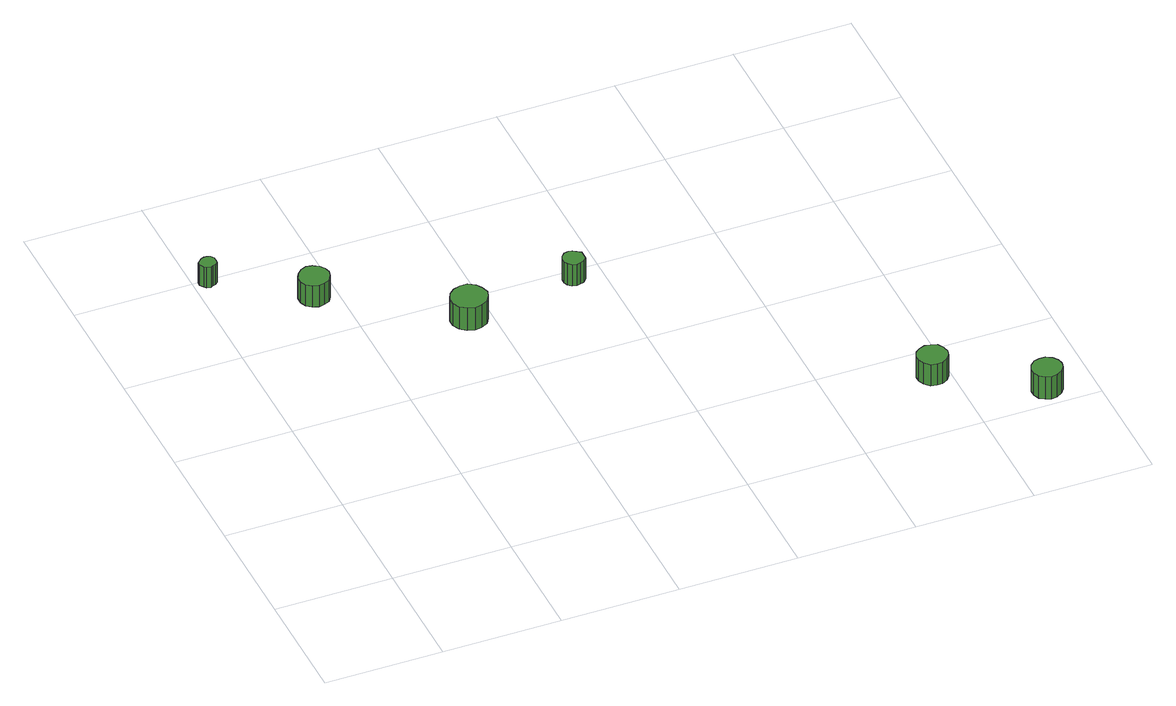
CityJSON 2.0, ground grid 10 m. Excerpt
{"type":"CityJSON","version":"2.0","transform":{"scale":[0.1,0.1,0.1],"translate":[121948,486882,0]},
"CityObjects":{
"tree1":{"type":"SolitaryVegetationObject","attributes":{"function":"something"},"geometry":[{"type":"MultiSurface","lod":"1","boundaries":[[[0,1,2,3,4,5,6,7,8,9,10,11,12,13,14]],[[15,16,17,18,19,20,21,22,23,24,25,26,27,28,29]],[[0,29,28,1]],[[1,28,27,2]],[[2,27,26,3]],[[3,26,25,4]],[[4,25,24,5]],[[5,24,23,6]],[[6,23,22,7]],[[7,22,21,8]],[[8,21,20,9]],[[9,20,19,10]],[[10,19,18,11]],[[11,18,17,12]],[[12,17,16,13]],[[13,16,15,14]],[[14,15,29,0]]]}]},
"tree2":{"type":"SolitaryVegetationObject","attributes":{"function":"something"},"geometry":[{"type":"MultiSurface","lod":"1","boundaries":[[[30,31,32,33,34,35,36,37,38,39,40,41,42,43,44]],[[45,46,47,48,49,50,51,52,53,54,55,56,57,58,59]],[[30,59,58,31]],[[31,58,57,32]],[[32,57,56,33]],[[33,56,55,34]],[[34,55,54,35]],[[35,54,53,36]],[[36,53,52,37]],[[37,52,51,38]],[[38,51,50,39]],[[39,50,49,40]],[[40,49,48,41]],[[41,48,47,42]],[[42,47,46,43]],[[43,46,45,44]],[[44,45,59,30]]]}]},
"tree3":{"type":"SolitaryVegetationObject","attributes":{"function":"something"}},
"tree4":{"type":"SolitaryVegetationObject","attributes":{"function":"something"},"geometry":[{"type":"MultiSurface","lod":"1","boundaries":[[[60,61,62,63,64,65,66,67,68,69,70,71,72,73,74]],[[75,76,77,78,79,80,81,82,83,84,85,86,87,88,89]],[[60,89,88,61]],[[61,88,87,62]],[[62,87,86,63]],[[63,86,85,64]],[[64,85,84,65]],[[65,84,83,66]],[[66,83,82,67]],[[67,82,81,68]],[[68,81,80,69]],[[69,80,79,70]],[[70,79,78,71]],[[71,78,77,72]],[[72,77,76,73]],[[73,76,75,74]],[[74,75,89,60]]]}]},
"tree5":{"type":"SolitaryVegetationObject","attributes":{"function":"something"}},
"tree6":{"type":"SolitaryVegetationObject","attributes":{"function":"something"},"geometry":[{"type":"MultiSurface","lod":"1","boundaries":[[[90,91,92,93,94,95,96,97,98,99,100,101,102,103,104]],[[105,106,107,108,109,110,111,112,113,114,115,116,117,118,119]],[[90,119,118,91]],[[91,118,117,92]],[[92,117,116,93]],[[93,116,115,94]],[[94,115,114,95]],[[95,114,113,96]],[[96,113,112,97]],[[97,112,111,98]],[[98,111,110,99]],[[99,110,109,100]],[[100,109,108,101]],[[101,108,107,102]],[[102,107,106,103]],[[103,106,105,104]],[[104,105,119,90]]]}]},
"tree7":{"type":"SolitaryVegetationObject","attributes":{"function":"something"}},
"tree8":{"type":"SolitaryVegetationObject","attributes":{"function":"something"},"geometry":[{"type":"MultiSurface","lod":"1","boundaries":[[[120,121,122,123,124,125,126,127,128,129,130,131,132,133,134]],[[135,136,137,138,139,140,141,142,143,144,145,146,147,148,149]],[[120,149,148,121]],[[121,148,147,122]],[[122,147,146,123]],[[123,146,145,124]],[[124,145,144,125]],[[125,144,143,126]],[[126,143,142,127]],[[127,142,141,128]],[[128,141,140,129]],[[129,140,139,130]],[[130,139,138,131]],[[131,138,137,132]],[[132,137,136,133]],[[133,136,135,134]],[[134,135,149,120]]]}]},
"tree9":{"type":"SolitaryVegetationObject","attributes":{"function":"something"}},
"tree10":{"type":"SolitaryVegetationObject","attributes":{"function":"something"},"geometry":[{"type":"MultiSurface","lod":"1","boundaries":[[[150,151,152,153,154,155,156,157,158,159,160,161,162,163,164]],[[165,166,167,168,169,170,171,172,173,174,175,176,177,178,179]],[[150,179,178,151]],[[151,178,177,152]],[[152,177,176,153]],[[153,176,175,154]],[[154,175,174,155]],[[155,174,173,156]],[[156,173,172,157]],[[157,172,171,158]],[[158,171,170,159]],[[159,170,169,160]],[[160,169,168,161]],[[161,168,167,162]],[[162,167,166,163]],[[163,166,165,164]],[[164,165,179,150]]]}]},
"tree11":{"type":"SolitaryVegetationObject","attributes":{"function":"something"}},
"tree12":{"type":"SolitaryVegetationObject","attributes":{"function":"something"}}
},
"vertices":[
[18,395,22],[18,398,22],[16,401,22],[13,402,22],[11,402,22],[8,401,22],[6,399,22],[4,397,22],[4,394,22],[6,391,22],[8,389,22],[11,388,22],[13,389,22],[16,390,22],[18,392,22],[18,392,2],[16,390,2],[13,389,2],[11,388,2],[8,389,2],[6,391,2],[4,394,2],[4,397,2],[6,399,2],[8,401,2],[11,402,2],[13,402,2],[16,401,2],[18,398,2],[18,395,2],
[93,346,23],[92,351,23],[89,355,23],[84,358,23],[79,359,23],[74,357,23],[70,353,23],[68,349,23],[68,343,23],[70,338,23],[74,335,23],[79,333,23],[84,334,23],[89,336,23],[92,341,23],[92,341,2],[89,336,2],[84,334,2],[79,333,2],[74,335,2],[70,338,2],[68,343,2],[68,349,2],[70,353,2],[74,357,2],[79,359,2],[84,358,2],[89,355,2],[92,351,2],[93,346,2],
[197,275,23],[195,281,23],[192,286,23],[186,290,23],[180,290,23],[174,288,23],[169,284,23],[166,278,23],[166,272,23],[169,266,23],[174,262,23],[180,260,23],[186,261,23],[192,264,23],[195,269,23],[195,269,1],[192,264,1],[186,261,1],[180,260,1],[174,262,1],[169,266,1],[166,272,1],[166,278,1],[169,284,1],[174,288,1],[180,290,1],[186,290,1],[192,286,1],[195,281,1],[197,275,1],
[284,289,22],[284,293,22],[281,295,22],[278,297,22],[275,298,22],[271,297,22],[268,294,22],[267,291,22],[267,287,22],[268,284,22],[271,281,22],[275,280,22],[278,281,22],[281,282,22],[284,285,22],[284,285,1],[281,282,1],[278,281,1],[275,280,1],[271,281,1],[268,284,1],[267,287,1],[267,291,1],[268,294,1],[271,297,1],[275,298,1],[278,297,1],[281,295,1],[284,293,1],[284,289,1],
[498,68,22],[497,73,22],[494,78,22],[489,80,22],[484,81,22],[479,79,22],[475,76,22],[473,71,22],[473,66,22],[475,61,22],[479,57,22],[484,56,22],[489,56,22],[494,59,22],[497,63,22],[497,63,1],[494,59,1],[489,56,1],[484,56,1],[479,57,1],[475,61,1],[473,66,1],[473,71,1],[475,76,1],[479,79,1],[484,81,1],[489,80,1],[494,78,1],[497,73,1],[498,68,1],
[574,19,22],[573,24,22],[570,28,22],[565,31,22],[560,31,22],[555,30,22],[551,26,22],[549,21,22],[549,16,22],[551,11,22],[555,8,22],[560,6,22],[565,7,22],[570,10,22],[573,14,22],[573,14,0],[570,10,0],[565,7,0],[560,6,0],[555,8,0],[551,11,0],[549,16,0],[549,21,0],[551,26,0],[555,30,0],[560,31,0],[565,31,0],[570,28,0],[573,24,0],[574,19,0]
]}
